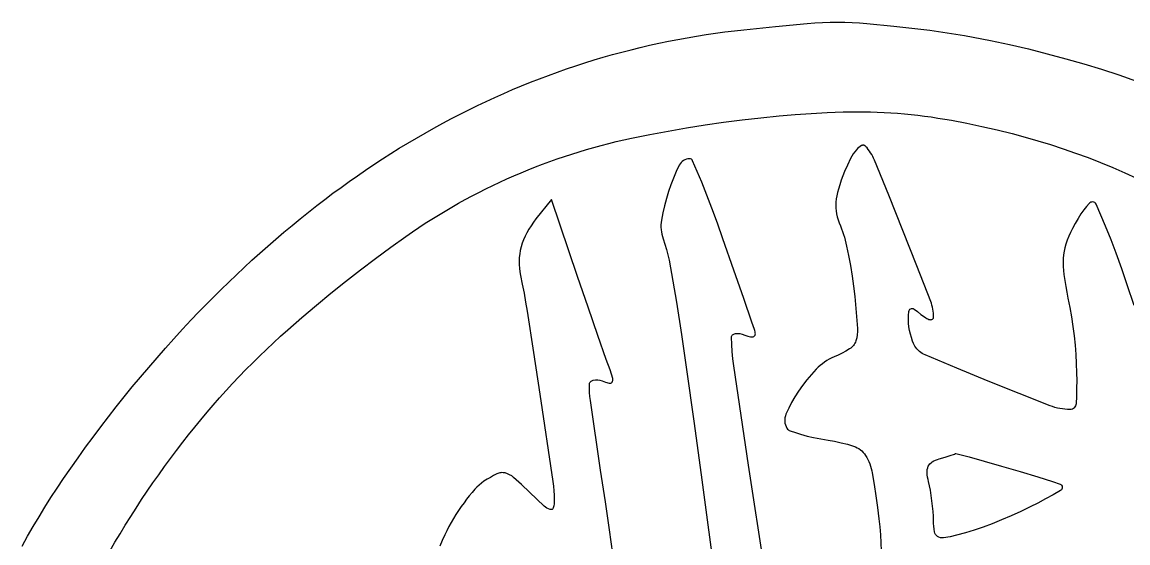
# Model space of a CAD drawing. Extents: x 737 to 1278, y -161 to 183.
# Drawn here: x 975.7 to 1170.7, y 91.1 to 183.1 of the extents above; entities that cross this region are included whole.
import ezdxf

# ---------------------------------------------------------------- set-up
doc = ezdxf.new("R2010")
doc.units = 0
doc.layers.get('0').update_dxf_attribs({"linetype": 'CONTINUOUS'})

msp = doc.modelspace()

# ---------------------------------------------------------------- linework, layer by layer
for points in [[(975.67, 90.58), (976.64, 92.32), (977.63, 94.05), (978.65, 95.76), (979.7, 97.46), (980.76, 99.15), (981.85, 100.82), (982.96, 102.47), (984.24, 104.33), (985.54, 106.17), (986.86, 108), (988.19, 109.81), (989.54, 111.61), (990.91, 113.4), (992.29, 115.17), (993.7, 116.93), (995.11, 118.68), (996.55, 120.41), (998, 122.12), (999.47, 123.82), (1000.95, 125.51), (1002.46, 127.18), (1003.97, 128.83), (1005.51, 130.48), (1006.8, 131.84), (1008.11, 133.19), (1009.44, 134.52), (1010.77, 135.85), (1012.12, 137.16), (1013.47, 138.45), (1014.84, 139.74), (1016.22, 141.01), (1017.62, 142.27), (1019.02, 143.51), (1020.44, 144.74), (1021.86, 145.96), (1023.3, 147.16), (1024.75, 148.35), (1026.21, 149.52), (1027.68, 150.69), (1029.09, 151.77), (1030.5, 152.84), (1031.93, 153.89), (1033.36, 154.92), (1034.81, 155.94), (1036.27, 156.94), (1037.74, 157.93), (1039.22, 158.9), (1040.71, 159.85), (1042.21, 160.78), (1043.72, 161.7), (1045.24, 162.6), (1046.77, 163.48), (1048.31, 164.35), (1049.86, 165.2), (1051.42, 166.03), (1052.93, 166.81), (1054.45, 167.58), (1055.99, 168.33), (1057.53, 169.06), (1059.07, 169.77), (1060.63, 170.46), (1062.19, 171.14), (1063.76, 171.79), (1065.34, 172.43), (1066.93, 173.05), (1068.52, 173.65), (1070.12, 174.23), (1071.72, 174.8), (1073.34, 175.34), (1074.95, 175.86), (1076.58, 176.37), (1078.2, 176.85), (1079.82, 177.32), (1081.45, 177.76), (1083.09, 178.19), (1084.73, 178.59), (1086.37, 178.97), (1088.02, 179.34), (1089.67, 179.68), (1091.33, 180.01), (1092.99, 180.31), (1094.65, 180.6), (1096.32, 180.86), (1097.99, 181.11), (1099.66, 181.33), (1101.33, 181.54), (1103.01, 181.72), (1108.58, 182.28), (1114.15, 182.81), (1115.5, 182.91), (1116.84, 182.99), (1118.19, 183.04), (1119.54, 183.06), (1120.83, 183.05), (1122.12, 183), (1123.41, 182.92), (1124.69, 182.82), (1129.47, 182.33), (1134.24, 181.8), (1135.78, 181.61), (1137.32, 181.41), (1138.86, 181.19), (1140.39, 180.95), (1141.92, 180.69), (1143.45, 180.42), (1144.98, 180.13), (1146.5, 179.82), (1149.85, 179.1), (1153.18, 178.32), (1156.5, 177.48), (1159.81, 176.59), (1162.94, 175.69), (1166.06, 174.73), (1169.16, 173.73), (1172.25, 172.66)], [(991.13, 89.7), (992.03, 91.24), (992.94, 92.76), (993.87, 94.28), (994.82, 95.79), (995.78, 97.29), (996.75, 98.77), (997.75, 100.25), (998.75, 101.72), (999.77, 103.17), (1000.81, 104.62), (1001.86, 106.05), (1002.92, 107.47), (1004, 108.89), (1005.05, 110.23), (1006.12, 111.56), (1007.2, 112.87), (1008.29, 114.18), (1009.4, 115.47), (1010.52, 116.74), (1011.66, 118.01), (1012.81, 119.26), (1013.98, 120.49), (1015.16, 121.71), (1016.36, 122.92), (1017.56, 124.11), (1018.79, 125.29), (1020.02, 126.45), (1021.27, 127.6), (1022.53, 128.73), (1025.04, 130.93), (1027.58, 133.08), (1030.14, 135.2), (1032.74, 137.29), (1035.36, 139.33), (1038.01, 141.34), (1040.69, 143.31), (1043.39, 145.24), (1044.52, 146.02), (1045.66, 146.78), (1046.8, 147.54), (1047.95, 148.27), (1049.11, 148.99), (1050.28, 149.7), (1051.46, 150.39), (1052.65, 151.07), (1053.84, 151.73), (1055.05, 152.38), (1056.26, 153.01), (1057.48, 153.62), (1058.7, 154.22), (1059.94, 154.81), (1061.18, 155.38), (1062.42, 155.93), (1063.68, 156.47), (1064.94, 156.99), (1066.21, 157.49), (1067.48, 157.98), (1068.76, 158.46), (1070.04, 158.91), (1071.33, 159.35), (1072.63, 159.77), (1073.93, 160.18), (1075.23, 160.57), (1076.54, 160.94), (1077.85, 161.3), (1079.17, 161.64), (1080.49, 161.96), (1081.82, 162.27), (1083.15, 162.56), (1086.39, 163.22), (1089.63, 163.83), (1092.89, 164.39), (1096.15, 164.91), (1099.41, 165.38), (1102.68, 165.81), (1105.96, 166.19), (1109.25, 166.52), (1112.05, 166.75), (1114.86, 166.95), (1117.68, 167.09), (1120.49, 167.2), (1121.7, 167.22), (1122.9, 167.23), (1124.11, 167.23), (1125.31, 167.2), (1126.51, 167.17), (1127.72, 167.11), (1128.92, 167.05), (1130.12, 166.96), (1131.31, 166.86), (1132.5, 166.75), (1133.69, 166.62), (1134.87, 166.47), (1136.06, 166.31), (1137.24, 166.13), (1138.42, 165.94), (1139.6, 165.73), (1142.3, 165.21), (1144.99, 164.64), (1147.68, 164.03), (1150.35, 163.37), (1152.61, 162.77), (1154.86, 162.12), (1157.09, 161.44), (1159.31, 160.71), (1161.52, 159.94), (1163.72, 159.13), (1165.9, 158.28), (1168.06, 157.39), (1170.18, 156.47), (1172.28, 155.51)], [(1171.83, 133.05), (1170.64, 136.66), (1169.68, 139.48), (1168.67, 142.28), (1167.77, 144.65), (1166.81, 147.01), (1165.99, 148.96), (1165.14, 150.9), (1165.03, 151.07), (1164.89, 151.2), (1164.71, 151.29), (1164.52, 151.31), (1164.35, 151.3), (1164.19, 151.25), (1164.04, 151.16), (1163.91, 151.05), (1163.43, 150.51), (1162.97, 149.93), (1162.43, 149.19), (1161.94, 148.42), (1161.42, 147.53), (1160.94, 146.62), (1160.62, 145.94), (1160.32, 145.26), (1160.05, 144.56), (1159.81, 143.85), (1159.63, 143.24), (1159.49, 142.62), (1159.39, 142), (1159.33, 141.36), (1159.31, 140.64), (1159.31, 139.92), (1159.36, 139.2), (1159.44, 138.48), (1159.59, 137.44), (1159.77, 136.4), (1159.96, 135.36), (1160.16, 134.33), (1160.49, 132.67), (1160.78, 131.01), (1161.03, 129.34), (1161.25, 127.67), (1161.42, 126.04), (1161.55, 124.41), (1161.64, 122.77), (1161.69, 121.14), (1161.71, 119.78), (1161.7, 118.42), (1161.66, 117.06), (1161.6, 115.7), (1161.57, 115.49), (1161.5, 115.3), (1161.4, 115.13), (1161.27, 114.98), (1161.12, 114.85), (1160.94, 114.76), (1160.75, 114.7), (1160.55, 114.68), (1160.09, 114.69), (1159.64, 114.72), (1159.2, 114.77), (1158.75, 114.85), (1158.31, 114.94), (1157.87, 115.05), (1157.44, 115.19), (1157.01, 115.34), (1151.56, 117.48), (1146.12, 119.67), (1140.54, 121.97), (1134.97, 124.31), (1134.7, 124.43), (1134.44, 124.58), (1134.19, 124.75), (1133.95, 124.94), (1133.73, 125.15), (1133.52, 125.37), (1133.33, 125.61), (1133.16, 125.86), (1132.93, 126.3), (1132.74, 126.75), (1132.54, 127.36), (1132.37, 127.97), (1132.23, 128.62), (1132.12, 129.29), (1132.06, 129.9), (1132.03, 130.51), (1132.04, 131.26), (1132.1, 132), (1132.13, 132.15), (1132.2, 132.28), (1132.3, 132.39), (1132.43, 132.47), (1132.58, 132.51), (1132.74, 132.52), (1132.89, 132.48), (1133.02, 132.41), (1133.64, 131.95), (1134.24, 131.47), (1134.66, 131.14), (1135.1, 130.84), (1135.27, 130.74), (1135.44, 130.66), (1135.63, 130.59), (1135.81, 130.54), (1135.93, 130.53), (1136.05, 130.54), (1136.16, 130.57), (1136.27, 130.62), (1136.35, 130.69), (1136.42, 130.78), (1136.45, 130.88), (1136.47, 130.99), (1136.46, 131.34), (1136.44, 131.7), (1136.39, 132.05), (1136.34, 132.4), (1136.26, 132.75), (1136.18, 133.09), (1136.07, 133.43), (1135.95, 133.77), (1133.51, 140.02), (1131.04, 146.27), (1128.55, 152.49), (1126.03, 158.71), (1125.88, 159.04), (1125.72, 159.36), (1125.55, 159.68), (1125.36, 159.99), (1125.16, 160.29), (1124.95, 160.58), (1124.72, 160.86), (1124.48, 161.12), (1124.41, 161.19), (1124.32, 161.25), (1124.24, 161.28), (1124.14, 161.31), (1124.05, 161.32), (1123.95, 161.31), (1123.86, 161.29), (1123.77, 161.25), (1123.52, 161.11), (1123.28, 160.94), (1123.06, 160.75), (1122.86, 160.53), (1122.57, 160.17), (1122.3, 159.78), (1122.05, 159.39), (1121.83, 158.97), (1121.27, 157.83), (1120.76, 156.67), (1120.46, 155.9), (1120.18, 155.13), (1119.91, 154.35), (1119.66, 153.57), (1119.5, 153), (1119.37, 152.42), (1119.27, 151.84), (1119.21, 151.25), (1119.19, 150.73), (1119.21, 150.22), (1119.26, 149.72), (1119.34, 149.21), (1119.47, 148.66), (1119.63, 148.13), (1119.81, 147.6), (1120.03, 147.08), (1120.23, 146.59), (1120.42, 146.09), (1120.58, 145.59), (1120.72, 145.08), (1121.11, 143.49), (1121.45, 141.89), (1121.8, 140.07), (1122.1, 138.24), (1122.36, 136.44), (1122.57, 134.63), (1122.83, 131.81), (1123.04, 128.98), (1123.05, 128.42), (1123.01, 127.86), (1122.91, 127.31), (1122.75, 126.78), (1122.67, 126.56), (1122.57, 126.36), (1122.45, 126.16), (1122.32, 125.98), (1122.18, 125.81), (1122.01, 125.65), (1121.84, 125.51), (1121.65, 125.38), (1120.99, 124.99), (1120.32, 124.62), (1119.63, 124.28), (1118.93, 123.97), (1118.49, 123.77), (1118.06, 123.55), (1117.64, 123.3), (1117.24, 123.04), (1116.84, 122.76), (1116.46, 122.45), (1116.1, 122.13), (1115.75, 121.79), (1114.9, 120.88), (1114.09, 119.93), (1113.33, 118.94), (1112.61, 117.91), (1111.99, 116.93), (1111.42, 115.93), (1110.9, 114.9), (1110.42, 113.85), (1110.31, 113.54), (1110.24, 113.23), (1110.2, 112.91), (1110.21, 112.6), (1110.25, 112.28), (1110.32, 111.98), (1110.44, 111.68), (1110.59, 111.39), (1110.7, 111.23), (1110.84, 111.1), (1111, 110.99), (1111.18, 110.91), (1112.09, 110.59), (1113, 110.31), (1114.14, 110), (1115.29, 109.73), (1116.57, 109.48), (1117.87, 109.26), (1119, 109.06), (1120.13, 108.82), (1121.25, 108.53), (1122.35, 108.2), (1122.67, 108.09), (1122.98, 107.94), (1123.27, 107.77), (1123.55, 107.57), (1123.81, 107.36), (1124.05, 107.11), (1124.27, 106.85), (1124.47, 106.57), (1124.68, 106.21), (1124.88, 105.85), (1125.06, 105.47), (1125.22, 105.08), (1125.36, 104.69), (1125.48, 104.29), (1125.58, 103.88), (1125.65, 103.47), (1125.97, 101.45), (1126.27, 99.42), (1126.56, 97.39), (1126.82, 95.36), (1126.97, 93.96), (1127.09, 92.56), (1127.18, 91.15), (1127.23, 89.74)], [(1106.69, 86.17), (1103.84, 104.84), (1102.52, 113.61), (1101.23, 122.39), (1101.07, 123.65), (1100.94, 124.91), (1100.86, 126.17), (1100.81, 127.44), (1100.82, 127.55), (1100.86, 127.67), (1100.91, 127.77), (1101, 127.85), (1101.11, 127.94), (1101.23, 128), (1101.36, 128.05), (1101.49, 128.08), (1101.69, 128.1), (1101.88, 128.11), (1102.07, 128.1), (1102.26, 128.07), (1102.72, 127.95), (1103.18, 127.8), (1103.67, 127.63), (1104.18, 127.5), (1104.34, 127.48), (1104.49, 127.49), (1104.64, 127.53), (1104.78, 127.59), (1104.88, 127.67), (1104.96, 127.77), (1105.01, 127.89), (1105.02, 128.02), (1105.01, 128.21), (1104.99, 128.41), (1104.94, 128.6), (1104.89, 128.78), (1104.42, 130.1), (1102.97, 134.29), (1101.24, 139.28), (1099.31, 144.83), (1098.36, 147.54), (1097.37, 150.24), (1096.49, 152.53), (1095.57, 154.8), (1094.76, 156.7), (1093.95, 158.6), (1093.86, 158.74), (1093.73, 158.85), (1093.58, 158.92), (1093.42, 158.95), (1093.13, 158.93), (1092.86, 158.87), (1092.6, 158.77), (1092.35, 158.64), (1092.12, 158.47), (1091.92, 158.27), (1091.75, 158.05), (1091.6, 157.79), (1091.07, 156.66), (1090.58, 155.51), (1090.13, 154.34), (1089.71, 153.15), (1089.33, 151.91), (1088.99, 150.65), (1088.7, 149.37), (1088.45, 148.09), (1088.39, 147.67), (1088.36, 147.26), (1088.36, 146.84), (1088.39, 146.42), (1088.44, 146.01), (1088.52, 145.6), (1088.62, 145.19), (1088.76, 144.79), (1089.08, 143.87), (1089.36, 142.93), (1089.6, 141.98), (1089.81, 141.02), (1090.48, 137.33), (1091.1, 133.64), (1091.99, 127.89), (1092.83, 122.14), (1094.22, 112.21), (1095.59, 102.27), (1096.54, 95.23), (1097.46, 88.18)], [(1079.87, 89.2), (1079.28, 93.43), (1078.57, 98.36), (1077.73, 103.99), (1075.91, 116.29), (1075.83, 116.97), (1075.77, 117.65), (1075.74, 118.34), (1075.74, 119.02), (1075.75, 119.17), (1075.79, 119.32), (1075.85, 119.45), (1075.94, 119.57), (1076.03, 119.67), (1076.15, 119.75), (1076.28, 119.82), (1076.42, 119.86), (1076.82, 119.9), (1077.22, 119.89), (1077.61, 119.83), (1077.99, 119.71), (1078.61, 119.49), (1079.24, 119.32), (1079.38, 119.31), (1079.52, 119.34), (1079.65, 119.41), (1079.76, 119.52), (1079.84, 119.67), (1079.88, 119.82), (1079.89, 119.99), (1079.87, 120.16), (1079.64, 120.92), (1079.38, 121.66), (1078.71, 123.5), (1077.24, 127.73), (1075.51, 132.76), (1073.66, 138.18), (1069.03, 151.75), (1066.32, 148.31), (1065.88, 147.72), (1065.46, 147.12), (1065.07, 146.5), (1064.7, 145.86), (1064.4, 145.26), (1064.14, 144.65), (1063.91, 144.02), (1063.71, 143.38), (1063.56, 142.77), (1063.45, 142.14), (1063.38, 141.51), (1063.34, 140.88), (1063.35, 140.24), (1063.39, 139.6), (1063.47, 138.97), (1063.59, 138.34), (1063.91, 136.78), (1064.22, 135.21), (1064.5, 133.64), (1064.76, 132.06), (1065.9, 124.73), (1067.02, 117.39), (1069.32, 101.95), (1069.42, 101.15), (1069.5, 100.35), (1069.54, 99.55), (1069.55, 98.75), (1069.54, 98.39), (1069.51, 98.03), (1069.45, 97.68), (1069.37, 97.33), (1069.34, 97.24), (1069.29, 97.17), (1069.23, 97.1), (1069.16, 97.05), (1069.08, 97.02), (1068.99, 97), (1068.9, 97), (1068.82, 97.01), (1068.53, 97.12), (1068.26, 97.26), (1068, 97.43), (1067.76, 97.63), (1066.45, 98.86), (1065.16, 100.11), (1063.79, 101.42), (1062.38, 102.69), (1062.04, 102.96), (1061.67, 103.17), (1061.28, 103.35), (1060.88, 103.47), (1060.69, 103.5), (1060.51, 103.52), (1060.32, 103.53), (1060.14, 103.51), (1059.95, 103.49), (1059.77, 103.44), (1059.6, 103.38), (1059.42, 103.31), (1058.84, 103.01), (1058.27, 102.7), (1057.7, 102.36), (1057.15, 102), (1056.72, 101.69), (1056.3, 101.35), (1055.91, 100.98), (1055.53, 100.59), (1055.04, 100.02), (1054.55, 99.43), (1054.08, 98.83), (1053.63, 98.23), (1053.14, 97.54), (1052.66, 96.85), (1052.2, 96.14), (1051.76, 95.42), (1051.35, 94.72), (1050.96, 94.01), (1050.59, 93.29), (1050.23, 92.56), (1049.78, 91.56), (1049.35, 90.55)]]:
    msp.add_lwpolyline(points)
msp.add_lwpolyline([(1148.47, 104.68), (1151.72, 103.71), (1154.83, 102.77), (1157.45, 101.95), (1158.77, 101.51), (1158.93, 101.42), (1159.05, 101.3), (1159.13, 101.15), (1159.17, 100.98), (1159.17, 100.8), (1159.11, 100.64), (1159.01, 100.5), (1158.88, 100.39), (1157.55, 99.62), (1156.21, 98.88), (1154.86, 98.17), (1153.5, 97.48), (1151.84, 96.68), (1150.16, 95.92), (1148.47, 95.2), (1146.77, 94.51), (1145.22, 93.93), (1143.65, 93.4), (1142.07, 92.92), (1140.48, 92.48), (1139.36, 92.22), (1138.22, 92.02), (1137.94, 92.01), (1137.67, 92.04), (1137.41, 92.12), (1137.16, 92.25), (1136.95, 92.41), (1136.79, 92.61), (1136.67, 92.84), (1136.61, 93.1), (1136.54, 93.58), (1136.49, 94.07), (1136.46, 94.56), (1136.45, 95.05), (1136.43, 95.86), (1136.38, 96.67), (1136.29, 97.62), (1136.18, 98.56), (1136.05, 99.5), (1135.9, 100.42), (1135.75, 101.19), (1135.57, 101.95), (1135.48, 102.34), (1135.4, 102.73), (1135.35, 103.13), (1135.32, 103.52), (1135.32, 103.82), (1135.35, 104.1), (1135.42, 104.38), (1135.53, 104.65), (1135.66, 104.89), (1135.82, 105.1), (1136.01, 105.28), (1136.23, 105.44), (1136.52, 105.61), (1136.82, 105.75), (1137.13, 105.87), (1137.45, 105.97), (1138.5, 106.26), (1139.41, 106.53), (1140.18, 106.78), (1140.24, 106.81), (1140.29, 106.87), (1140.34, 106.92), (1140.41, 106.92), (1142.73, 106.3), (1145.36, 105.57), (1148.47, 104.68)], close=True)

doc.saveas('drawing.dxf')
